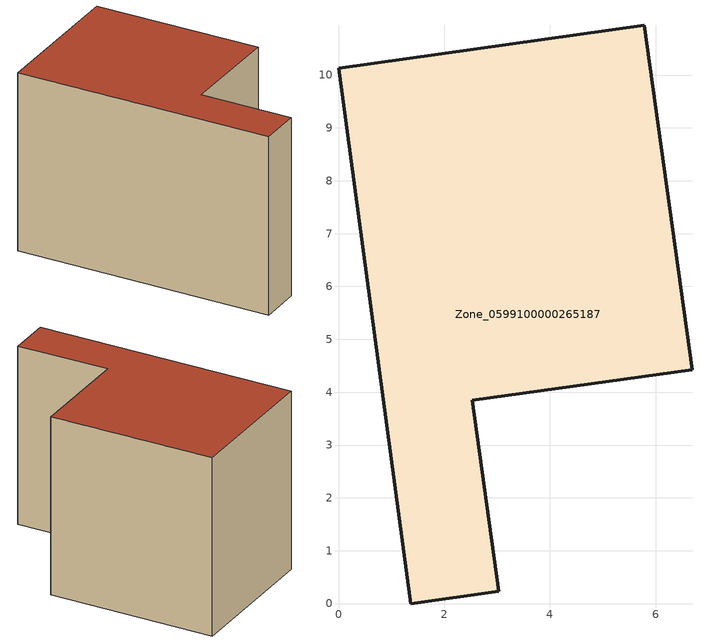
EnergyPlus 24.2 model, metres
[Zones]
Zone_0599100000265187
 floor ground (C_G): 0,10.13 5.79,10.94 6.69,4.42 2.53,3.85 3.03,0.23 1.37,0 z0
 wall outside (C_F): 1.37,0 3.03,0.23 2.53,3.85 6.69,4.42 5.79,10.94 0,10.13 1.37,0 z0:7.18
 roof outside (C_R): 5.79,10.94 0,10.13 1.37,0 3.03,0.23 2.53,3.85 6.69,4.42 z7.18
[BUILDING]
Pand.0599100000265187: North Axis=0; Terrain=City; Loads Convergence Tolerance Value=0.04; Temperature Convergence Tolerance Value=0.4; Solar Distribution=FullExterior; Maximum Number of Warmup Days=25; Minimum Number of Warmup Days=1
[Site:Location]
Rotterdam.The.Hague.AP_ZH_NLD Design_Conditions: Latitude=51.96; Longitude=4.45; Time Zone=1; Elevation=-4.5
[SITE:GROUNDTEMPERATURE:BUILDINGSURFACE]
18, 18, 18, 18, 18, 18, 18, 18, 18, 18, 18, 18
[MATERIAL] Thermal Absorptance=0.9; Solar Absorptance=0.7; Visible Absorptance=0.7
Name | Roughness | Thickness | Conductivity | Density | Specific Heat
G.TI.1946 | MediumSmooth | 0.15 | 1 | 540 | 1210
F.TI.1946 | Rough | 0.3 | 0.857143 | 1920 | 840
R.TI.1946 | MediumRough | 0.2 | 0.1 | 1500 | 1000
[CONSTRUCTION]
C_G: G.TI.1946
C_F: F.TI.1946
C_R: R.TI.1946
[ZONE]
Zone_0599100000265187: Type=1; Multiplier=1; Ceiling Height=Autocalculate; Volume=Autocalculate; Floor Area=autocalculate; Part of Total Floor Area=Yes
[ZONEINFILTRATION:DESIGNFLOWRATE]
Infil_Zone_0599100000265187: Zone or ZoneList or Space or SpaceList=Zone_0599100000265187; Schedule=AlwaysOn; Design Flow Rate Calculation Method=Flow/Area; Flow Rate per Floor Area=0.003; Constant Term Coefficient=1; Temperature Term Coefficient=0; Velocity Term Coefficient=0; Velocity Squared Term Coefficient=0
[HVACTEMPLATE:ZONE:IDEALLOADSAIRSYSTEM]
Zone_0599100000265187: Maximum Heating Supply Air Temperature=50; Minimum Cooling Supply Air Temperature=13; Maximum Heating Supply Air Humidity Ratio=0.0156; Minimum Cooling Supply Air Humidity Ratio=0.0077; Heating Limit=NoLimit; Cooling Limit=NoLimit; Dehumidification Control Type=ConstantSensibleHeatRatio; Cooling Sensible Heat Ratio=0.7; Dehumidification Setpoint=60; Humidification Control Type=None; Humidification Setpoint=30; Outdoor Air Method=None; Outdoor Air Flow Rate per Person=0.00944; Outdoor Air Flow Rate per Zone Floor Area=0; Outdoor Air Flow Rate per Zone=0; Demand Controlled Ventilation Type=None; Outdoor Air Economizer Type=NoEconomizer; Heat Recovery Type=None; Sensible Heat Recovery Effectiveness=0.7; Latent Heat Recovery Effectiveness=0.65
[ZONECONTROL:THERMOSTAT]
ThermostatControl_Zone_0599100000265187: Zone or ZoneList=Zone_0599100000265187; Control Type Schedule=DualSetpointControlType; Control 1=Thermostat_Zone_0599100000265187; Temperature Difference Between Cutout And Setpoint=0
[THERMOSTATSETPOINT:DUALSETPOINT]
Thermostat_Zone_0599100000265187: Heating Setpoint Temperature Schedule=HeatingSetpoint_Zone_0599100000265187; Cooling Setpoint Temperature Schedule=CoolingSetpoint_Zone_0599100000265187
[SCHEDULE:COMPACT]
HeatingSetpoint_Zone_0599100000265187: Through: 12/31, For: AllDays, Until: 24:00, 21
CoolingSetpoint_Zone_0599100000265187: Through: 12/31, For: AllDays, Until: 24:00, 24
DualSetpointControlType: Through: 12/31, For: AllDays, Until: 24:00, 4
AlwaysOn: Through: 12/31, For: AllDays, Until: 24:00, 1
